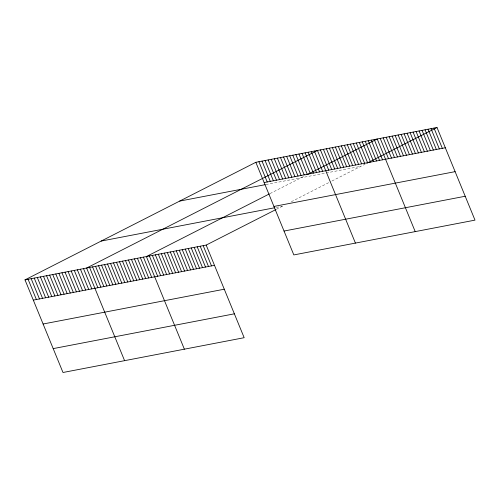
<?xml version="1.0" encoding="UTF-8"?>
<svg xmlns="http://www.w3.org/2000/svg" width="500" height="500" viewBox="0 0 500 500"><rect width="100%" height="100%" fill="white"/><g stroke="black" fill="none" stroke-linecap="round" stroke-linejoin="round"><path stroke-width="0.38" stroke-dasharray="2.5 1.88" d="M270.069 193.562L305.281 175.631M276.306 209.356L283.725 205.575M291.3 201.719L330.544 181.731M331.919 181.031L365.069 164.15M265.925 184.531L360.838 166.306M276.369 207.425L282.35 206.275"/><path stroke-width="0.75" d="M25 279.869L206.175 245.075L244.163 337.7L62.987 372.494L25 279.869L255.837 162.3L437.013 127.506L475 220.131L293.825 254.925L255.837 162.3M269.381 193.912L146.387 256.556L184.375 349.181M307.094 174.706L377.225 138.988L415.213 231.612M206.175 245.075L275.7 209.662M366.881 163.225L437.013 127.506M264.144 182.556L445.319 147.762M179.662 201.094L265.175 184.675M273.938 206.438L455.112 171.644M101.175 241.069L274.875 207.712M284.031 231.044L465.206 196.25M33.306 300.125L214.481 265.331M43.1 324.006L224.275 289.212M53.194 348.612L234.369 313.819M434.025 128.081L442.331 148.338M431.031 128.656L439.338 148.912M428.044 129.225L436.35 149.481M425.056 129.8L433.363 150.056M422.062 130.375L430.375 150.631M419.075 130.95L427.381 151.206M416.087 131.525L424.394 151.781M413.094 132.1L421.406 152.356M410.106 132.675L418.413 152.931M407.119 133.244L415.425 153.5M404.131 133.819L412.438 154.075M401.138 134.394L409.444 154.65M398.15 134.969L406.456 155.225M395.163 135.544L403.469 155.8M392.169 136.119L400.481 156.375M389.181 136.694L397.488 156.944M386.194 137.262L394.5 157.519M383.2 137.838L391.512 158.094M380.213 138.412L388.519 158.669M374.237 139.562L382.544 159.819M371.244 140.137L379.55 160.394M368.256 140.706L376.562 160.963M365.269 141.281L373.575 161.537M362.275 141.856L370.588 162.113M359.288 142.431L367.594 162.688M356.3 143.006L364.606 163.263M353.306 143.581L361.619 163.837M350.319 144.156L358.625 164.412M347.331 144.725L355.637 164.981M344.344 145.3L352.65 165.556M341.35 145.875L349.656 166.131M338.363 146.45L346.669 166.706M335.375 147.025L343.681 167.281M332.381 147.6L340.694 167.856M329.394 148.175L337.7 168.431M326.406 148.744L334.712 169M323.413 149.319L331.725 169.575M320.425 149.894L328.731 170.15M355.425 243.094L317.438 150.469L86.6 268.038L124.588 360.662M314.356 151.062L322.663 171.319M311.275 151.65L319.581 171.906M308.194 152.244L316.506 172.5M305.119 152.838L313.425 173.088M302.038 153.425L310.344 173.681M298.956 154.019L307.262 174.275M295.875 154.606L304.181 174.862M292.794 155.2L301.106 175.456M289.719 155.794L298.025 176.05M286.637 156.381L294.944 176.637M283.556 156.975L291.863 177.231M280.475 157.569L288.781 177.825M277.394 158.156L285.706 178.412M274.319 158.75L282.625 179.006M271.238 159.344L279.544 179.594M268.156 159.931L276.462 180.188M265.075 160.525L273.387 180.781M262 161.112L270.306 181.369M258.919 161.706L267.225 181.962M203.188 245.65L211.494 265.906M200.194 246.225L208.5 266.481M197.206 246.8L205.512 267.056M194.219 247.375L202.525 267.631M191.225 247.944L199.537 268.2M188.238 248.519L196.544 268.775M185.25 249.094L193.556 269.35M182.256 249.669L190.569 269.925M179.269 250.244L187.575 270.5M176.281 250.819L184.587 271.075M173.294 251.394L181.6 271.644M170.3 251.962L178.606 272.219M167.312 252.537L175.619 272.794M164.325 253.113L172.631 273.369M161.331 253.688L169.644 273.944M158.344 254.262L166.65 274.519M155.356 254.838L163.663 275.094M152.363 255.406L160.675 275.663M149.375 255.981L157.681 276.238M143.4 257.131L151.706 277.387M140.406 257.706L148.713 277.962M137.419 258.281L145.725 278.538M134.431 258.856L142.738 279.113M131.438 259.425L139.75 279.681M128.45 260L136.756 280.256M125.463 260.575L133.769 280.831M122.469 261.15L130.781 281.406M119.481 261.725L127.788 281.981M116.494 262.3L124.8 282.556M113.506 262.875L121.812 283.131M110.512 263.444L118.819 283.7M107.525 264.019L115.831 284.275M104.537 264.594L112.844 284.85M101.544 265.169L109.856 285.425M98.556 265.744L106.862 286M95.569 266.319L103.875 286.575M92.575 266.894L100.887 287.144M89.588 267.462L97.894 287.719M83.519 268.631L91.825 288.888M80.438 269.219L88.75 289.475M77.356 269.812L85.669 290.069M74.281 270.406L82.587 290.663M71.2 270.994L79.506 291.25M68.119 271.588L76.425 291.844M65.037 272.181L73.35 292.438M61.962 272.769L70.269 293.025M58.881 273.363L67.188 293.619M55.8 273.956L64.106 294.212M52.719 274.544L61.025 294.8M49.638 275.138L57.95 295.394M46.562 275.725L54.869 295.981M43.481 276.319L51.788 296.575M40.4 276.913L48.706 297.169M37.319 277.5L45.625 297.756M34.237 278.094L42.55 298.35M31.163 278.688L39.469 298.944M28.081 279.275L36.388 299.531"/></g></svg>
